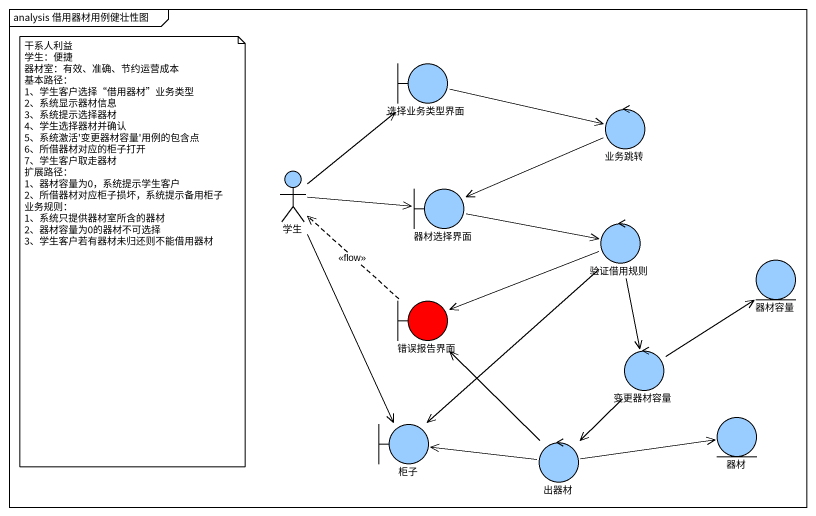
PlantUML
@startuml
mainframe analysis 借用器材用例健壮性图
boundary 选择业务类型界面 #99CCFF
control 业务跳转 #99CCFF
actor 学生 #99CCFF
boundary 器材选择界面 #99CCFF
control 验证借用规则 #99CCFF
entity 器材容量 #99CCFF
boundary 错误报告界面 #FF0000
control 变更器材容量 #99CCFF
boundary 柜子 #99CCFF
control 出器材 #99CCFF
entity 器材 #99CCFF
选择业务类型界面 -right-> 业务跳转
业务跳转 -left-> 器材选择界面
学生 -up-> 选择业务类型界面
学生 -right-> 器材选择界面
学生 --> 柜子
器材选择界面 -right-> 验证借用规则
验证借用规则 -left-> 错误报告界面
验证借用规则 --> 变更器材容量
验证借用规则 --> 柜子
错误报告界面 .up.> 学生 : <<flow>>
变更器材容量 -up-> 器材容量
变更器材容量 --> 出器材
出器材 -up-> 错误报告界面
出器材 -left-> 柜子
出器材 -right-> 器材
note as N1
  干系人利益
  学生：便捷
  器材室：有效、准确、节约运营成本
  基本路径：
  1、学生客户选择“借用器材”业务类型
  2、系统显示器材信息
  3、系统提示选择器材
  4、学生选择器材并确认
  5、系统激活'变更器材容量'用例的包含点
  6、所借器材对应的柜子打开
  7、学生客户取走器材
  扩展路径：
  1、器材容量为0，系统提示学生客户
  2、所借器材对应柜子损坏，系统提示备用柜子
  业务规则：
  1、系统只提供器材室所含的器材
  2、器材容量为0的器材不可选择
  3、学生客户若有器材未归还则不能借用器材
end note
@enduml
